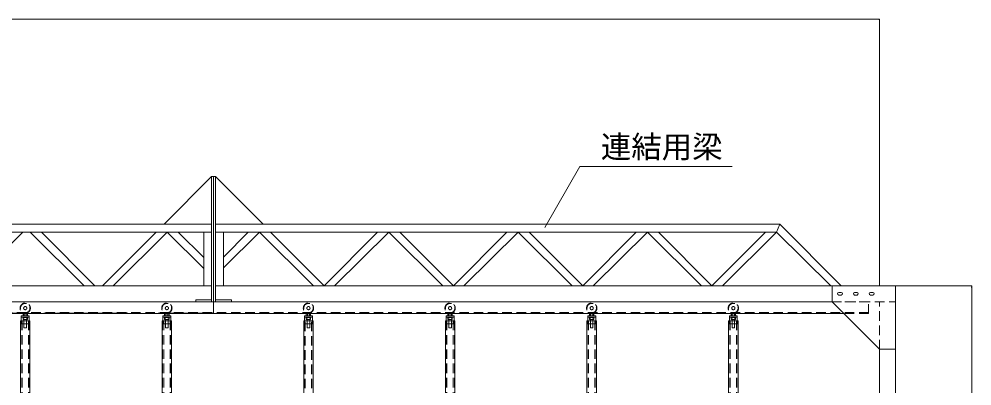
# Model space of a CAD drawing. Units: millimetres, scale not verified. Extents: x -12406 to 12406, y -8553 to 8553.
# Drawn here: x -2421 to 3587, y -695 to 1620 of the extents above; entities that cross this region are included whole.
import ezdxf
from ezdxf.enums import TextEntityAlignment as Align

# ---------------------------------------------------------------- set-up
doc = ezdxf.new("R2010")
doc.units = ezdxf.units.MM
doc.header["$LTSCALE"] = 50
for name, pattern in [('CHAIN2', [12, 9, -1, 1, -1]), ('DASHED1', [1.8, 1.2, -0.6]), ('DOUBLE_CHAIN2', [12.8, 9, -1, 0.6, -0.6, 0.6, -1])]:
    doc.linetypes.add(name, pattern=pattern)
doc.layers.add('0-0_0', color=7, linetype='Continuous', lineweight=9)
doc.layers.add('0-5_CYG-144', color=7, linetype='Continuous', lineweight=9)
doc.styles.add('ＭＳ ゴシック', font='')
doc.styles.get('ＭＳ ゴシック').set_extended_font_data('MS Gothic')

msp = doc.modelspace()

# ---------------------------------------------------------------- linework, layer by layer
at = {"layer": '0-0_0'}
for p, q in [((-11385.02, 1618.11), (2994.99, 1618.11)), ((3004.99, -63.01), (3004.99, 1619.11)), ((894.65, 303.92), (1114.81, 690.06)), ((1114.81, 690.06), (2074.06, 690.06)), ((3104.99, -64), (3586.28, -64)), ((3585.28, -74), (3585.28, -4554.01))]:
    msp.add_line(p, q, dxfattribs=at)
at = {"layer": '0-0_0', "color": 134}
for p, q in [((2994.99, 1619.77), (3004.99, 1618.11)), ((2994.99, 1619.77), (2994.99, 1616.44)), ((3004.99, 1618.11), (2994.99, 1616.44)), ((3583.61, -74), (3585.28, -64)), ((3583.61, -74), (3586.95, -74)), ((3585.28, -64), (3586.95, -74))]:
    msp.add_line(p, q, dxfattribs=at)
at = {"layer": '0-5_CYG-144'}
for p, q in [((-1207.02, 626), (-1507.02, 326)), ((-1195.02, 626), (-1195.02, -238.68)), ((-1183.01, 326), (-1183.01, 626)), ((-1183.01, 626), (-883.01, 326)), ((-1207.02, 326), (-7183.02, 326)), ((-1207.02, 326), (-1207.02, -164)), ((-1183.01, 326), (-1183.01, -164)), ((-1183.01, 326), (2375.91, 326)), ((2375.91, 326), (2355.52, 276)), ((2375.91, 326), (2763.2, -64)), ((-6181.55, 276), (-1207.02, 276)), ((-2398.03, 276), (-2738.97, -64)), ((-2350.83, 276), (-2009.89, -64)), ((-2280.8, 276), (-1943.16, -64)), ((-1557.52, 276), (-1895.16, -64)), ((-1487.48, 276), (-1828.42, -64)), ((-1487.48, 276), (-1257.02, 46.16)), ((-1417.45, 276), (-1257.02, 114.44)), ((-1257.02, -63.44), (-1257.02, 276)), ((2355.52, 276), (-1183.01, 276)), ((-1133.01, -63.44), (-1133.01, 276)), ((-975.96, 276), (-1133.01, 117.84)), ((-905.93, 276), (-1133.01, 49.53)), ((-905.93, 276), (-564.99, -64)), ((-835.89, 276), (-498.25, -64)), ((-160.61, 276), (-498.25, -64)), ((-90.58, 276), (-431.51, -64)), ((-90.58, 276), (250.36, -64)), ((-20.54, 276), (317.1, -64)), ((654.74, 276), (317.1, -64)), ((724.77, 276), (383.84, -64)), ((724.77, 276), (1065.71, -64)), ((794.81, 276), (1132.45, -64)), ((1470.13, 276), (1132.49, -64)), ((1540.17, 276), (1199.23, -64)), ((1540.17, 276), (1881.11, -64)), ((1610.2, 276), (1947.84, -64)), ((2285.48, 276), (1947.84, -64)), ((2355.52, 276), (2014.59, -64)), ((2355.52, 276), (2696.45, -64)), ((-1207.02, -64), (-6181.55, -64)), ((-1183.01, -64), (2705.02, -64)), ((3104.99, -64), (2705.02, -64)), ((2705.02, -164), (2705.02, -64)), ((2747.01, -106.51), (2763.01, -106.51)), ((2847.01, -106.51), (2863.01, -106.51)), ((2947, -106.51), (2962.99, -106.51)), ((3104.99, -64), (3104.99, -4063.67)), ((-11095.05, -164), (-1195.02, -164)), ((-1307.45, -152), (-1207.02, -152)), ((-1307.45, -152), (-1307.45, -164)), ((-1082.59, -152), (-1183.01, -152)), ((-1082.59, -152), (-1082.59, -164)), ((2705.02, -164), (3004.99, -464)), ((2747.01, -121.5), (2763.01, -121.5)), ((2847.01, -121.5), (2863.01, -121.5)), ((2947, -121.5), (2962.99, -121.5)), ((-2390.48, -240.84), (-2390.48, -236.68)), ((-2374.48, -240.84), (-2374.48, -236.68)), ((-1497.48, -240.84), (-1497.48, -236.68)), ((-1481.48, -240.84), (-1481.48, -236.68)), ((-1382.98, -240.84), (-1382.98, -236.68)), ((-1366.98, -240.84), (-1366.98, -236.68)), ((2779.69, -238.68), (-1195.02, -238.68)), ((-604.48, -240.84), (-604.48, -236.68)), ((-588.48, -240.84), (-588.48, -236.68)), ((288.52, -240.84), (288.52, -236.68)), ((304.52, -240.84), (304.52, -236.68)), ((1181.52, -240.84), (1181.52, -236.68)), ((1197.52, -240.84), (1197.52, -236.68)), ((2074.52, -240.84), (2074.52, -236.68)), ((2090.52, -240.84), (2090.52, -236.68)), ((-2412.47, -4504.12), (-2412.47, -284.34)), ((-2407.48, -284.34), (-2412.47, -284.34)), ((-2407.48, -254.34), (-2407.48, -304.34)), ((-2368.72, -240.84), (-2396.44, -240.84)), ((-2396.44, -253.84), (-2396.44, -240.84)), ((-2368.72, -253.84), (-2396.44, -253.84)), ((-2389.51, -253.84), (-2389.51, -240.84)), ((-2375.66, -253.84), (-2375.66, -240.84)), ((-2368.72, -253.84), (-2368.72, -240.84)), ((-2352.48, -284.34), (-2357.48, -284.34)), ((-2352.48, -4504.12), (-2352.48, -284.34)), ((-1519.48, -4504.12), (-1519.48, -284.34)), ((-1514.47, -284.34), (-1519.48, -284.34)), ((-1514.47, -254.34), (-1514.47, -304.34)), ((-1475.73, -240.84), (-1503.44, -240.84)), ((-1503.44, -253.84), (-1503.44, -240.84)), ((-1496.51, -253.84), (-1496.51, -240.84)), ((-1482.65, -253.84), (-1482.65, -240.84)), ((-1475.73, -253.84), (-1475.73, -240.84)), ((-1459.48, -284.34), (-1464.48, -284.34)), ((-1459.48, -4504.12), (-1459.48, -284.34)), ((-626.48, -4504.12), (-626.48, -284.34)), ((-621.48, -284.34), (-626.48, -284.34)), ((-621.48, -254.34), (-621.48, -304.34)), ((-582.73, -240.84), (-610.44, -240.84)), ((-610.44, -253.84), (-610.44, -240.84)), ((-603.51, -253.84), (-603.51, -240.84)), ((-589.66, -253.84), (-589.66, -240.84)), ((-582.73, -253.84), (-582.73, -240.84)), ((-566.48, -284.34), (-571.48, -284.34)), ((-566.48, -4504.12), (-566.48, -284.34)), ((266.52, -4504.12), (266.52, -284.34)), ((271.53, -284.34), (266.52, -284.34)), ((271.53, -254.34), (271.53, -304.34)), ((310.27, -240.84), (282.56, -240.84)), ((282.56, -253.84), (282.56, -240.84)), ((289.49, -253.84), (289.49, -240.84)), ((303.35, -253.84), (303.35, -240.84)), ((310.27, -253.84), (310.27, -240.84)), ((326.52, -284.34), (321.52, -284.34)), ((326.52, -4504.12), (326.52, -284.34)), ((1159.53, -4504.12), (1159.53, -284.34)), ((1164.53, -284.34), (1159.53, -284.34)), ((1164.53, -254.34), (1164.53, -304.34)), ((1203.28, -240.84), (1175.56, -240.84)), ((1175.56, -253.84), (1175.56, -240.84)), ((1182.49, -253.84), (1182.49, -240.84)), ((1196.35, -253.84), (1196.35, -240.84)), ((1203.28, -253.84), (1203.28, -240.84)), ((1219.52, -284.34), (1214.52, -284.34)), ((1219.52, -4504.12), (1219.52, -284.34)), ((2052.53, -4504.12), (2052.53, -284.34)), ((2057.53, -284.34), (2052.53, -284.34)), ((2057.53, -253.91), (2057.53, -304.34)), ((2096.28, -240.84), (2068.56, -240.84)), ((2068.56, -253.84), (2068.56, -240.84)), ((2096.28, -253.84), (2068.56, -253.84)), ((2075.49, -253.84), (2075.49, -240.84)), ((2089.35, -253.84), (2089.35, -240.84)), ((2096.28, -253.84), (2096.28, -240.84)), ((2112.52, -284.34), (2107.52, -284.34)), ((2112.52, -4504.12), (2112.52, -284.34)), ((3004.99, -4563.62), (3004.99, -463.97)), ((3104.99, -464), (3004.99, -464))]:
    msp.add_line(p, q, dxfattribs=at)
at = {"layer": '0-5_CYG-144', "linetype": 'CHAIN2'}
msp.add_line((2705.02, -64), (2705.02, -164), dxfattribs=at)
at = {"layer": '0-5_CYG-144', "linetype": 'DASHED1'}
for p, q in [((2935.3, -165.6), (-11325.33, -165.6)), ((2705.02, -164), (3104.99, -164)), ((2935.3, -238.68), (2935.3, -164)), ((3004.99, -463.97), (3004.99, -164)), ((2935.3, -232.68), (-11325.33, -232.68)), ((2935.3, -236.68), (-11325.33, -236.68)), ((2935.3, -238.68), (2754.69, -238.68)), ((-2410.17, -284.34), (-2410.17, -4504.34)), ((-2357.48, -260.34), (-2407.48, -260.34)), ((-2357.48, -284.34), (-2407.48, -284.34)), ((-2402.47, -284.34), (-2402.47, -4504.34)), ((-2396.44, -276.84), (-2396.44, -259.91)), ((-2368.72, -263.84), (-2396.44, -263.84)), ((-2368.72, -276.84), (-2396.44, -276.84)), ((-2390.48, -329.4), (-2390.48, -240.84)), ((-2374.48, -329.4), (-2374.48, -240.84)), ((-2368.72, -276.84), (-2368.72, -259.91)), ((-2362.48, -284.34), (-2362.48, -4504.34)), ((-2354.78, -284.34), (-2354.78, -4504.34)), ((-1517.17, -284.34), (-1517.17, -4504.34)), ((-1464.48, -260.34), (-1514.47, -260.34)), ((-1464.48, -284.34), (-1514.47, -284.34)), ((-1509.47, -284.34), (-1509.47, -4504.34)), ((-1475.73, -253.84), (-1503.44, -253.84)), ((-1503.44, -276.84), (-1503.44, -259.91)), ((-1475.73, -263.84), (-1503.44, -263.84)), ((-1475.73, -276.84), (-1503.44, -276.84)), ((-1497.48, -329.4), (-1497.48, -240.84)), ((-1481.48, -329.4), (-1481.48, -240.84)), ((-1475.73, -276.84), (-1475.73, -259.91)), ((-1469.48, -284.34), (-1469.48, -4504.34)), ((-1461.78, -284.34), (-1461.78, -4504.34)), ((-624.17, -290.34), (-624.17, -4510.34)), ((-571.48, -260.34), (-621.48, -260.34)), ((-571.48, -284.34), (-621.48, -284.34)), ((-616.48, -290.34), (-616.48, -4510.34)), ((-582.73, -253.84), (-610.44, -253.84)), ((-610.44, -276.84), (-610.44, -259.91)), ((-582.73, -263.84), (-610.44, -263.84)), ((-582.73, -276.84), (-610.44, -276.84)), ((-604.48, -329.4), (-604.48, -240.84)), ((-588.48, -329.4), (-588.48, -240.84)), ((-582.73, -276.84), (-582.73, -259.91)), ((-576.48, -290.34), (-576.48, -4510.34)), ((-568.78, -290.34), (-568.78, -4510.34)), ((268.82, -284.34), (268.82, -4504.34)), ((271.53, -254.34), (271.53, -253.91)), ((321.52, -260.34), (271.53, -260.34)), ((321.52, -284.34), (271.53, -284.34)), ((276.52, -284.34), (276.52, -4504.34)), ((310.27, -253.84), (282.56, -253.84)), ((282.56, -276.84), (282.56, -259.91)), ((310.27, -263.84), (282.56, -263.84)), ((310.27, -276.84), (282.56, -276.84)), ((288.52, -329.4), (288.52, -240.84)), ((304.52, -329.4), (304.52, -240.84)), ((310.27, -276.84), (310.27, -259.91)), ((316.52, -284.34), (316.52, -4504.34)), ((324.22, -284.34), (324.22, -4504.34)), ((1161.83, -284.34), (1161.83, -4504.34)), ((1214.52, -260.34), (1164.53, -260.34)), ((1214.52, -284.34), (1164.53, -284.34)), ((1169.52, -284.34), (1169.52, -4504.34)), ((1203.28, -253.84), (1175.56, -253.84)), ((1175.56, -276.84), (1175.56, -259.91)), ((1203.28, -263.84), (1175.56, -263.84)), ((1203.28, -276.84), (1175.56, -276.84)), ((1181.52, -329.4), (1181.52, -240.84)), ((1197.52, -329.4), (1197.52, -240.84)), ((1203.28, -276.84), (1203.28, -259.91)), ((1209.52, -284.34), (1209.52, -4504.34)), ((1217.22, -284.34), (1217.22, -4504.34)), ((2054.82, -284.34), (2054.82, -4504.34)), ((2107.52, -260.34), (2057.53, -260.34)), ((2107.52, -284.34), (2057.53, -284.34)), ((2062.53, -284.34), (2062.53, -4504.34)), ((2068.56, -276.84), (2068.56, -259.91)), ((2096.28, -263.84), (2068.56, -263.84)), ((2096.28, -276.84), (2068.56, -276.84)), ((2074.52, -329.4), (2074.52, -240.84)), ((2090.52, -329.4), (2090.52, -240.84)), ((2096.28, -276.84), (2096.28, -259.91)), ((2102.52, -284.34), (2102.52, -4504.34)), ((2110.22, -284.34), (2110.22, -4504.34)), ((-2374.48, -329.4), (-2390.48, -329.4)), ((-1481.48, -329.4), (-1497.48, -329.4)), ((-588.48, -329.4), (-604.48, -329.4)), ((304.52, -329.4), (288.52, -329.4)), ((1197.52, -329.4), (1181.52, -329.4)), ((2090.52, -329.4), (2074.52, -329.4))]:
    msp.add_line(p, q, dxfattribs=at)
at = {"layer": '0-5_CYG-144', "linetype": 'DOUBLE_CHAIN2'}
for p, q in [((-11144.73, -236.68), (-1195.02, -236.68)), ((-2407.48, -254.34), (-2407.48, -253.91)), ((-1514.47, -254.34), (-1514.47, -253.91)), ((-621.48, -254.34), (-621.48, -253.91)), ((1164.53, -254.34), (1164.53, -253.91)), ((2057.53, -254.34), (2057.53, -253.91))]:
    msp.add_line(p, q, dxfattribs=at)
at = {"layer": '0-5_CYG-144'}
for points in [[(-1207.02, 326), (-1207.02, 626), (-1183.01, 626)], [(-7195.02, -164), (-7195.02, -238.68), (-1195.02, -238.68)], [(2705.02, -164), (-1195.02, -164), (-1195.02, -238.68)], [(-2407.48, -303.91), (-2357.48, -303.91), (-2357.48, -253.91), (-2407.48, -253.91)], [(-1514.47, -303.91), (-1464.48, -303.91), (-1464.48, -253.91), (-1514.47, -253.91)], [(-621.48, -303.91), (-571.48, -303.91), (-571.48, -253.91), (-621.48, -253.91)], [(271.53, -303.91), (321.52, -303.91), (321.52, -253.91), (271.53, -253.91)], [(1164.53, -303.91), (1214.52, -303.91), (1214.52, -253.91), (1164.53, -253.91)], [(2057.53, -303.91), (2107.52, -303.91), (2107.52, -253.91), (2057.53, -253.91)]]:
    msp.add_lwpolyline(points, dxfattribs=at)
at = {"layer": '0-5_CYG-144', "linetype": 'DASHED1'}
for centre, radius in [((-2382.48, -204.41), 32.5), ((-2382.48, -204.41), 30), ((-1489.48, -204.41), 32.5), ((-1489.48, -204.41), 30), ((-596.48, -204.41), 32.5), ((-596.48, -204.41), 30), ((296.52, -204.41), 32.5), ((296.52, -204.41), 30), ((1189.52, -204.41), 32.5), ((1189.52, -204.41), 30), ((2082.52, -204.41), 32.5), ((2082.52, -204.41), 30), ((-2382.48, -204.41), 10), ((-1489.48, -204.41), 10), ((-596.48, -204.41), 10), ((296.52, -204.41), 10), ((1189.52, -204.41), 10), ((2082.52, -204.41), 10)]:
    msp.add_circle(centre, radius, dxfattribs=at)
at = {"layer": '0-5_CYG-144'}
for centre, start, end in [((2747.01, -114), 90, 270), ((2763.01, -114), 270, 90), ((2847.01, -114), 90, 270), ((2863.01, -114), 270, 90), ((2947, -114), 90, 270), ((2962.99, -114), 270, 90)]:
    msp.add_arc(centre, 7.5, start, end, dxfattribs=at)

# ---------------------------------------------------------------- texts
at = {"layer": '0-0_0', "style": 'ＭＳ ゴシック'}
msp.add_text('連結用梁', height=140.8, dxfattribs=at).set_placement((1246.82, 700.76), align=Align.BOTTOM_LEFT)

doc.saveas('drawing.dxf')
